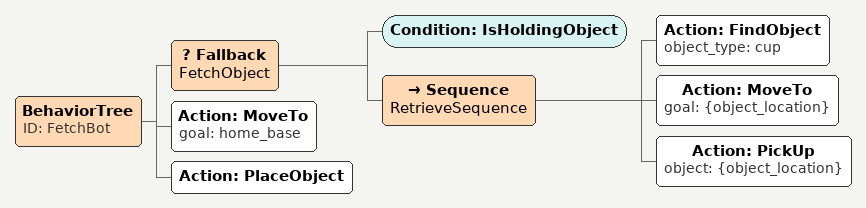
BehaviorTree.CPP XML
<!-- fetch_bot.xml -->
<!-- A behavior for a robot that finds an object, picks it up, and carries it to a destination. -->
<root BTCPP_format="4">
    <BehaviorTree ID="FetchBot">
        <Fallback name="FetchObject">
            <Condition ID="IsHoldingObject" />
            <Sequence name="RetrieveSequence">
                <Action ID="FindObject" object_type="cup" />
                <Action ID="MoveTo" goal="{object_location}" />
                <Action ID="PickUp" object="{object_location}" />
            </Sequence>
        </Fallback>
        <Action ID="MoveTo" goal="home_base" />
        <Action ID="PlaceObject" />
    </BehaviorTree>
</root>
